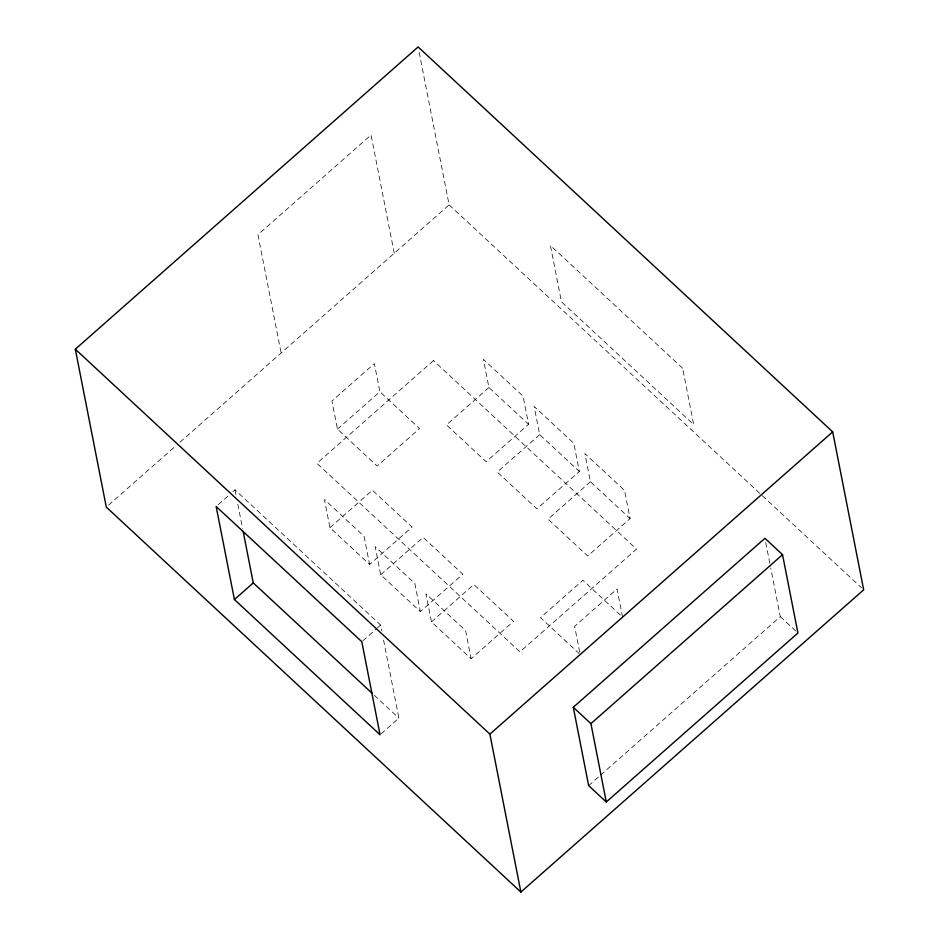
<?xml version="1.0" encoding="UTF-8"?>
<svg xmlns="http://www.w3.org/2000/svg" width="939" height="939" viewBox="0 0 939 939"><rect width="100%" height="100%" fill="white"/><g stroke="black" fill="none" stroke-linecap="round" stroke-linejoin="round"><path stroke-width="0.7" stroke-dasharray="4.7 3.52" d="M108.513 505.182L175.581 446.048M179.983 442.175L449.112 204.878L418.688 49.826M218.247 504.63L228.717 495.405M232.907 491.707L235.008 489.853L380.647 625.081L381.774 630.808M337.465 429.158L379.884 391.751L374.356 363.593L331.937 401L337.465 429.158L377.126 465.979L419.545 428.583L379.884 391.751M329.953 527.659L372.372 490.264L412.033 527.084L369.614 564.492L329.953 527.659L324.424 499.501L364.086 536.333L369.614 564.492M488.914 387.502L446.495 424.898L486.156 461.73L528.575 424.322L523.058 396.164L483.397 359.344L488.914 387.502L528.575 424.322M380.706 574.785L423.125 537.39L462.786 574.21L420.367 611.618L380.706 574.785L375.177 546.627L414.838 583.459L420.367 611.618M539.679 434.628L497.247 472.035L536.908 508.856L579.34 471.46L573.811 443.29L534.15 406.47L539.679 434.628L579.34 471.46M362.841 640.785L376.457 628.778M377.501 627.851L380.647 625.081M431.459 621.911L473.878 584.516L513.551 621.336L471.12 658.744L431.459 621.911L425.93 593.753L465.603 630.585L471.12 658.744M590.431 481.754L548.012 519.161L587.673 555.982L630.092 518.586L624.564 490.428L584.903 453.596L590.431 481.754L630.092 518.586M381.093 733.84L398.899 718.135L383.171 637.968M588.647 785.626L599.598 775.966M600.702 775.004L780.286 616.653L770.79 568.224M449.112 204.878L861.533 587.814M780.286 616.653L795.838 631.102M620.433 615.104L582.908 580.267L540.488 617.662L579.081 653.497M374.274 695.271L398.899 718.135M765.755 542.578L770.508 566.792M622.58 617.087L617.052 588.929L574.633 626.336L579.879 653.086M394.263 253.237L371.058 134.97L257.932 234.715L281.137 352.982M235.008 489.853L236.135 495.581M237.813 504.173L242.591 528.516M433.466 360.588L316.924 463.35L519.948 651.866L636.489 549.104L433.466 360.588M682.63 368.217L550.418 245.466L561.463 301.783L693.675 424.545L682.63 368.217"/><path stroke-width="1.41" d="M75.32 349.191L418.125 46.95L832.693 431.881L863.68 589.809L520.875 892.05L106.307 507.119L75.32 349.191L489.888 734.122L520.875 892.05M234.41 599.54L216.158 506.485L361.797 641.713L380.049 734.768L234.41 599.54L253.26 582.908L243.154 531.38M489.888 734.122L832.693 431.881M573.283 707.267L764.921 538.305L782.539 554.667L797.915 633.027L606.277 801.988L588.647 785.626L573.283 707.267L590.913 723.64L606.277 801.988M590.913 723.64L782.539 554.667M253.26 582.908L372.126 693.275"/></g></svg>
